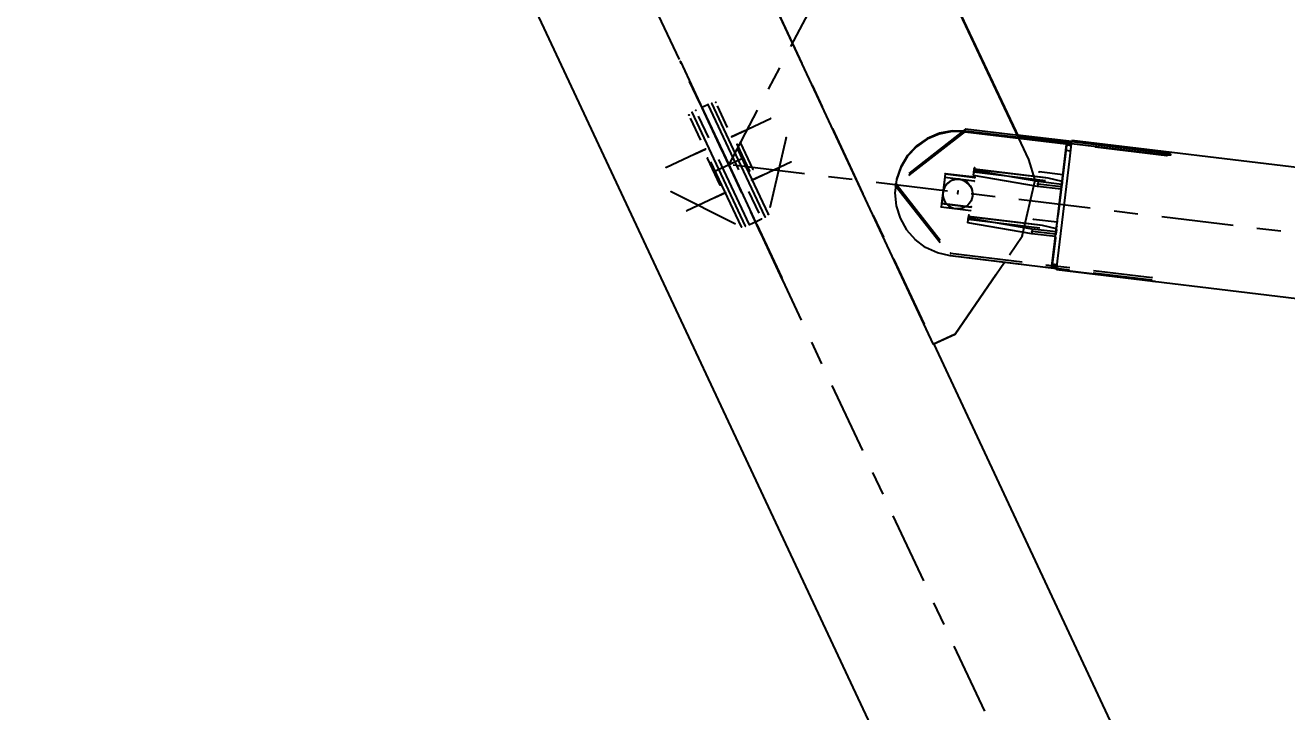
# Model space of a CAD drawing. Header units: millimetres. Extents: x 2368 to 8313, y 7493 to 11698.
# Drawn here: x 5925.3 to 5977.9, y 11239.1 to 11267.7 of the extents above; entities that cross this region are included whole.
import ezdxf

# ---------------------------------------------------------------- set-up
doc = ezdxf.new("R2010")
doc.units = ezdxf.units.MM
doc.linetypes.add('XKITLINE00', pattern=[0])
doc.linetypes.add('XKITLINE03', pattern=[6, 3, -1, 1, -1])
doc.styles.add('ROMANS', font='romans.shx')
doc.dimstyles.new('MD300', dxfattribs={"dimtxt": 2.5, "dimasz": 2.5, "dimexe": 1, "dimexo": 1, "dimgap": 0.5, "dimtad": 1, "dimdec": 1, "dimlfac": 50, "dimrnd": 0.5, "dimdsep": 46, "dimtxsty": 'ROMANS', "dimcen": 1, "dimclrd": 146, "dimclre": 146, "dimclrt": 30, "dimadec": 1, "dimazin": 2, "dimtfac": 1, "dimtdec": 1, "dimtmove": 0, "dimatfit": 1, "dimfxl": 1, "dimtolj": 1, "dimtzin": 0, "dimlwd": -1, "dimlwe": -1, "dimarcsym": 0})

# ---------------------------------------------------------------- blocks, each defined once
blk = doc.blocks.new('*D29')
at = {"color": 146, "transparency": 16777216}
for p, q in [((6169.047, 11249.197), (6169.047, 10991.038)), ((5216.588, 11053.98), (5216.588, 10991.038)), ((5219.088, 10992.038), (6166.547, 10992.038))]:
    blk.add_line(p, q, dxfattribs=at)
for points in [[(5219.088, 10992.455), (5219.088, 10991.621), (5216.588, 10992.038)], [(6166.547, 10992.455), (6166.547, 10991.621), (6169.047, 10992.038)]]:
    blk.add_solid(points, dxfattribs=at)
at = {"layer": 'Defpoints', "color": 0, "transparency": 16777216}
for p in [(6169.047, 11250.197), (5216.588, 11054.98), (6169.047, 10992.038)]:
    blk.add_point(p, dxfattribs=at)
at = {"color": 30, "transparency": 16777216, "insert": (5692.818, 10993.788), "char_height": 2.5, "attachment_point": 5, "style": 'ROMANS'}
blk.add_mtext('\\A1;47623', dxfattribs=at)
blk = doc.blocks.new('*D37')
at = {"color": 146, "transparency": 16777216}
for p, q in [((6544.584, 11276.27), (6544.584, 10979.265)), ((5216.588, 11053.98), (5216.588, 10979.265)), ((5219.088, 10980.265), (6542.084, 10980.265))]:
    blk.add_line(p, q, dxfattribs=at)
for points in [[(5219.088, 10980.681), (5219.088, 10979.848), (5216.588, 10980.265)], [(6542.084, 10980.681), (6542.084, 10979.848), (6544.584, 10980.265)]]:
    blk.add_solid(points, dxfattribs=at)
at = {"layer": 'Defpoints', "color": 0, "transparency": 16777216}
for p in [(6544.584, 11277.27), (5216.588, 11054.98), (6544.584, 10980.265)]:
    blk.add_point(p, dxfattribs=at)
at = {"color": 30, "transparency": 16777216, "insert": (5880.586, 10982.015), "char_height": 2.5, "attachment_point": 5, "style": 'ROMANS'}
blk.add_mtext('\\A1;66400', dxfattribs=at)
blk = doc.blocks.new('*D38')
at = {"color": 146, "transparency": 16777216}
for p, q in [((3888.584, 11276.27), (3888.584, 10968.162)), ((6544.588, 11276.271), (6544.588, 10968.162)), ((6542.088, 10969.162), (3891.084, 10969.162))]:
    blk.add_line(p, q, dxfattribs=at)
for points in [[(3891.084, 10969.579), (3891.084, 10968.745), (3888.584, 10969.162)], [(6542.088, 10969.579), (6542.088, 10968.745), (6544.588, 10969.162)]]:
    blk.add_solid(points, dxfattribs=at)
at = {"layer": 'Defpoints', "color": 0, "transparency": 16777216}
for p in [(3888.584, 11277.27), (6544.588, 11277.271), (3888.584, 10969.162)]:
    blk.add_point(p, dxfattribs=at)
at = {"color": 30, "transparency": 16777216, "insert": (5216.586, 10970.912), "char_height": 2.5, "attachment_point": 5, "style": 'ROMANS'}
blk.add_mtext('\\A1;132800', dxfattribs=at)

msp = doc.modelspace()

# ---------------------------------------------------------------- linework, layer by layer
at = {"color": 8, "linetype": 'XKITLINE03'}
for p, q in [((6036.5882, 11087.0404), (5872.5882, 11436.8368)), ((6036.5882, 11087.0404), (5872.5882, 11436.8368)), ((6036.5882, 11418.2997), (5954.5882, 11261.9386)), ((6036.5882, 11418.2997), (5954.5882, 11261.9386)), ((5953.8219, 11274.306), (5963.1227, 11254.4663)), ((5953.8219, 11274.306), (5963.1227, 11254.4663)), ((5967.1025, 11262.1554), (5962.42, 11272.1111)), ((5967.1026, 11262.1554), (5962.4201, 11272.1111)), ((5952.6104, 11266.1571), (5952.5721, 11266.2387)), ((5952.5721, 11266.2387), (5953.3047, 11264.6762)), ((5952.6105, 11266.1571), (5952.5722, 11266.2387)), ((5952.5722, 11266.2387), (5953.3048, 11264.6762)), ((5956.8381, 11257.1397), (5952.6104, 11266.1571)), ((5956.8382, 11257.1397), (5952.6105, 11266.1571)), ((5953.3047, 11264.6762), (5954.4633, 11262.205)), ((5953.3048, 11264.6762), (5954.4634, 11262.205)), ((5953.4633, 11264.338), (5953.7231, 11264.4433)), ((5953.4633, 11264.338), (5953.7232, 11264.4433)), ((5953.7231, 11264.4433), (5955.9603, 11259.6717)), ((5953.7232, 11264.4433), (5955.9603, 11259.6717)), ((5954.9956, 11262.1297), (5953.8834, 11264.5019)), ((5953.8834, 11264.5019), (5953.8834, 11264.5019)), ((5954.9957, 11262.1297), (5953.8835, 11264.5019)), ((5953.8835, 11264.5019), (5953.8835, 11264.5019)), ((5956.2432, 11259.8693), (5954.056, 11264.5344)), ((5956.2432, 11259.8693), (5954.056, 11264.5344)), ((5955.1204, 11259.3429), (5952.9332, 11264.008)), ((5955.1205, 11259.3429), (5952.9333, 11264.008)), ((5954.1807, 11261.7476), (5953.0685, 11264.1198)), ((5953.0685, 11264.1198), (5953.0686, 11264.1198)), ((5954.1808, 11261.7476), (5953.0686, 11264.1198)), ((5953.0686, 11264.1198), (5953.0686, 11264.1198)), ((5955.4533, 11259.4339), (5953.2161, 11264.2056)), ((5955.4533, 11259.4339), (5953.2161, 11264.2056)), ((5954.707, 11263.0988), (5956.3368, 11263.8629)), ((5954.707, 11263.0988), (5956.3368, 11263.8629)), ((5956.3368, 11263.8629), (5956.3368, 11263.8629)), ((5956.3368, 11263.8629), (5956.3368, 11263.8629)), ((5955.1597, 11263.311), (5954.7069, 11263.0988)), ((5955.1597, 11263.311), (5954.707, 11263.0988)), ((5964.4566, 11263.3244), (5961.5434, 11261.0516)), ((5964.4567, 11263.3244), (5961.5435, 11261.0516)), ((5964.4681, 11263.4186), (5961.5548, 11261.1458)), ((5964.468, 11263.4186), (5961.5548, 11261.1458)), ((5972.8557, 11262.311), (5964.4566, 11263.3244)), ((5972.8558, 11262.311), (5964.4567, 11263.3244)), ((5972.8671, 11262.4052), (5964.468, 11263.4186)), ((5972.8671, 11262.4052), (5964.4681, 11263.4186)), ((5954.7069, 11263.0988), (5954.707, 11263.0988)), ((5954.707, 11263.0988), (5954.707, 11263.0988)), ((5955.4671, 11261.6659), (5954.9407, 11262.7887)), ((5954.9407, 11262.7887), (5954.9407, 11262.7887)), ((5955.4671, 11261.6659), (5954.9407, 11262.7887)), ((5954.9407, 11262.7887), (5954.9407, 11262.7887)), ((5955.612, 11261.7339), (5955.0856, 11262.8566)), ((5955.0856, 11262.8566), (5955.0856, 11262.8566)), ((5955.6119, 11261.7339), (5955.0856, 11262.8566)), ((5955.0856, 11262.8566), (5955.0856, 11262.8566)), ((5956.9876, 11263.0636), (5956.2432, 11259.8693)), ((5956.9876, 11263.0636), (5956.2432, 11259.8693)), ((5968.6899, 11262.8467), (5968.0621, 11257.6438)), ((5968.69, 11262.8467), (5968.0622, 11257.6438)), ((5968.0692, 11257.7024), (5968.697, 11262.9053)), ((5968.0693, 11257.7024), (5968.697, 11262.9053)), ((5968.6943, 11262.8829), (5968.0805, 11257.7961)), ((5968.6943, 11262.8829), (5968.0806, 11257.7961)), ((5968.413, 11260.5519), (5968.6943, 11262.8829)), ((5968.4131, 11260.5519), (5968.6943, 11262.8829)), ((5968.6952, 11262.8908), (5968.6899, 11262.8467)), ((5968.6953, 11262.8908), (5968.69, 11262.8467)), ((5968.697, 11262.9053), (5968.6952, 11262.8908)), ((5968.697, 11262.9053), (5968.6953, 11262.8908)), ((5953.6204, 11262.5894), (5951.9906, 11261.8252)), ((5953.6205, 11262.5894), (5951.9907, 11261.8252)), ((5953.1677, 11262.3771), (5953.6204, 11262.5894)), ((5953.1678, 11262.3771), (5953.6205, 11262.5894)), ((5953.6204, 11262.5894), (5953.6204, 11262.5894)), ((5953.6205, 11262.5894), (5953.6205, 11262.5894)), ((5968.6786, 11262.7531), (5968.0648, 11257.6663)), ((5968.6787, 11262.7531), (5968.0649, 11257.6663)), ((5968.3461, 11259.9972), (5968.6787, 11262.7531)), ((5968.3461, 11259.9972), (5968.6786, 11262.7531)), ((5951.9906, 11261.8252), (5951.9906, 11261.8252)), ((5951.9907, 11261.8252), (5951.9907, 11261.8252)), ((5954.2357, 11261.0886), (5953.7093, 11262.2113)), ((5953.7093, 11262.2113), (5953.7093, 11262.2113)), ((5954.2357, 11261.0886), (5953.7093, 11262.2113)), ((5953.7093, 11262.2113), (5953.7093, 11262.2113)), ((5954.0449, 11261.6839), (5955.1314, 11262.1933)), ((5954.045, 11261.6839), (5955.1315, 11262.1933)), ((5955.2929, 11259.3754), (5954.1807, 11261.7476)), ((5955.293, 11259.3754), (5954.1808, 11261.7476)), ((5954.4633, 11262.205), (5955.7595, 11259.4403)), ((5954.4634, 11262.205), (5955.7595, 11259.4403)), ((6118.5882, 11242.1507), (5954.5882, 11261.9386)), ((6118.5882, 11242.1507), (5954.5882, 11261.9386)), ((5954.5882, 11261.9386), (5954.5882, 11261.9386)), ((5956.1078, 11259.7574), (5954.9956, 11262.1297)), ((5956.1079, 11259.7574), (5954.9957, 11262.1297)), ((5955.556, 11261.2879), (5957.1858, 11262.052)), ((5955.556, 11261.2879), (5957.1858, 11262.052)), ((5955.6119, 11261.7339), (5955.6119, 11261.7339)), ((5955.612, 11261.7339), (5955.612, 11261.7339)), ((5957.1858, 11262.052), (5957.1858, 11262.052)), ((5957.1858, 11262.052), (5957.1858, 11262.052)), ((5964.8392, 11261.8202), (5964.8329, 11261.7679)), ((5964.8329, 11261.7679), (5968.5063, 11261.3246)), ((5964.8393, 11261.8202), (5964.833, 11261.7679)), ((5964.833, 11261.7679), (5968.5063, 11261.3246)), ((5967.3687, 11261.295), (5967.1025, 11262.1554)), ((5967.3687, 11261.295), (5967.1026, 11262.1554)), ((5955.4671, 11261.6659), (5955.4671, 11261.6659)), ((5955.4671, 11261.6659), (5955.4671, 11261.6659)), ((5956.0087, 11261.5002), (5955.556, 11261.2879)), ((5956.0087, 11261.5002), (5955.556, 11261.2879)), ((5955.556, 11261.2879), (5955.556, 11261.2879)), ((5955.556, 11261.2879), (5955.556, 11261.2879)), ((5963.6, 11261.4001), (5963.4523, 11260.1759)), ((5963.6, 11261.4001), (5963.4523, 11260.1759)), ((5963.6171, 11261.5424), (5963.4694, 11260.3182)), ((5963.6172, 11261.5424), (5963.4695, 11260.3182)), ((5963.6192, 11261.5592), (5963.4714, 11260.335)), ((5963.6192, 11261.5592), (5963.4715, 11260.335)), ((5964.8311, 11261.2515), (5963.6, 11261.4001)), ((5964.831, 11261.2515), (5963.6, 11261.4001)), ((5964.8482, 11261.3939), (5963.6171, 11261.5424)), ((5964.8483, 11261.3939), (5963.6172, 11261.5424)), ((5964.8503, 11261.4106), (5963.6192, 11261.5592)), ((5964.8502, 11261.4106), (5963.6192, 11261.5592)), ((5964.8114, 11261.5899), (5964.8177, 11261.6422)), ((5964.8115, 11261.5899), (5964.8178, 11261.6422)), ((5964.8177, 11261.6422), (5968.4911, 11261.199)), ((5964.8178, 11261.6422), (5968.4912, 11261.199)), ((5966.8303, 11258.9602), (5967.3687, 11261.295)), ((5966.8304, 11258.9602), (5967.3687, 11261.295)), ((5968.529, 11261.513), (5967.5362, 11261.6328)), ((5968.529, 11261.513), (5967.5362, 11261.6328)), ((5968.4912, 11261.199), (5968.4684, 11261.0106)), ((5968.4911, 11261.199), (5968.4684, 11261.0106)), ((5968.5063, 11261.3246), (5968.529, 11261.513)), ((5968.5063, 11261.3246), (5968.529, 11261.513)), ((5952.1888, 11260.8137), (5955.1204, 11259.3429)), ((5952.1888, 11260.8137), (5955.1205, 11259.3429)), ((5954.4694, 11260.7785), (5952.8396, 11260.0144)), ((5954.4695, 11260.7785), (5952.8397, 11260.0144)), ((5954.0167, 11260.5663), (5954.4694, 11260.7785)), ((5954.0168, 11260.5663), (5954.4695, 11260.7785)), ((5954.2357, 11261.0886), (5954.2357, 11261.0886)), ((5954.2357, 11261.0886), (5954.2357, 11261.0886)), ((5954.4694, 11260.7785), (5954.4694, 11260.7785)), ((5954.4695, 11260.7785), (5954.4695, 11260.7785)), ((5961.5434, 11261.0516), (5963.8324, 11258.1511)), ((5961.5435, 11261.0516), (5963.8325, 11258.1511)), ((5961.5548, 11261.1458), (5963.8439, 11258.2453)), ((5961.5548, 11261.1458), (5963.8438, 11258.2453)), ((5964.1427, 11260.7221), (5964.1579, 11260.8477)), ((5964.1427, 11260.7221), (5964.1578, 11260.8477)), ((5968.4684, 11261.0106), (5967.4756, 11261.1304)), ((5968.4684, 11261.0106), (5967.4756, 11261.1304)), ((5963.4523, 11260.1759), (5964.6834, 11260.0273)), ((5963.4523, 11260.1759), (5964.6833, 11260.0273)), ((5963.4694, 11260.3182), (5964.7005, 11260.1697)), ((5963.4695, 11260.3182), (5964.7006, 11260.1697)), ((5963.4714, 11260.335), (5964.7025, 11260.1864)), ((5963.4715, 11260.335), (5964.7026, 11260.1864)), ((5952.8396, 11260.0144), (5952.8396, 11260.0144)), ((5952.8397, 11260.0144), (5952.8397, 11260.0144)), ((5955.9603, 11259.6717), (5955.7131, 11259.5393)), ((5955.9603, 11259.6717), (5955.7132, 11259.5393)), ((5956.1078, 11259.7574), (5956.1078, 11259.7574)), ((5956.1079, 11259.7574), (5956.1079, 11259.7574)), ((5964.5732, 11259.6154), (5964.5795, 11259.6677)), ((5964.5732, 11259.6154), (5964.5796, 11259.6677)), ((5964.5795, 11259.6677), (5968.2529, 11259.2245)), ((5964.5796, 11259.6677), (5968.2529, 11259.2245)), ((5964.601, 11259.8457), (5964.5947, 11259.7933)), ((5964.601, 11259.8457), (5964.5947, 11259.7933)), ((5964.5947, 11259.7933), (5968.268, 11259.3501)), ((5964.5947, 11259.7933), (5968.2681, 11259.3501)), ((5968.2907, 11259.5385), (5967.2979, 11259.6583)), ((5968.2908, 11259.5385), (5967.298, 11259.6583)), ((5955.293, 11259.3754), (5955.2929, 11259.3754)), ((5955.293, 11259.3754), (5955.293, 11259.3754)), ((5955.7131, 11259.5393), (5955.4533, 11259.4339)), ((5955.7132, 11259.5393), (5955.4533, 11259.4339)), ((5955.7595, 11259.4403), (5956.7998, 11257.2214)), ((5955.7595, 11259.4403), (5956.7999, 11257.2214)), ((5968.2301, 11259.0361), (5967.2373, 11259.1559)), ((5968.2302, 11259.0361), (5967.2374, 11259.1559)), ((5968.2529, 11259.2245), (5968.2301, 11259.0361)), ((5968.2529, 11259.2245), (5968.2302, 11259.0361)), ((5968.268, 11259.3501), (5968.2907, 11259.5385)), ((5968.2681, 11259.3501), (5968.2908, 11259.5385)), ((5964.0288, 11254.8856), (5966.8303, 11258.9602)), ((5964.0289, 11254.8856), (5966.8304, 11258.9602)), ((5963.8324, 11258.1511), (5972.2315, 11257.1377)), ((5963.8325, 11258.1511), (5972.2316, 11257.1377)), ((5963.8438, 11258.2453), (5972.2429, 11257.2319)), ((5963.8439, 11258.2453), (5972.243, 11257.2319)), ((5968.0639, 11257.6583), (5968.0693, 11257.7024)), ((5968.0639, 11257.6583), (5968.0692, 11257.7024)), ((5963.1227, 11254.4663), (5964.0289, 11254.8856)), ((5963.1227, 11254.4663), (5964.0288, 11254.8856))]:
    msp.add_line(p, q, dxfattribs=at)
at = {"color": 8, "linetype": 'XKITLINE00'}
for p, q in [((5881.3526, 11407.3948), (6020.0938, 11111.4729)), ((5953.8194, 11274.285), (5963.1202, 11254.4453)), ((5962.6427, 11271.6115), (5966.6578, 11263.0747)), ((5962.6557, 11271.6364), (5966.6841, 11263.0716)), ((5963.9072, 11263.3174), (5963.3698, 11263.2127)), ((5963.911, 11263.3488), (5963.3736, 11263.2441)), ((5963.911, 11263.3488), (5963.9072, 11263.3174)), ((5964.4548, 11263.3087), (5963.9072, 11263.3174)), ((5964.4586, 11263.3401), (5963.911, 11263.3488)), ((5964.4586, 11263.3401), (5964.4548, 11263.3087)), ((5964.4548, 11263.3087), (5968.8827, 11262.7744)), ((5968.8865, 11262.8058), (5964.4586, 11263.3401)), ((5962.8663, 11262.9992), (5962.4185, 11262.6861)), ((5962.8701, 11263.0306), (5962.4223, 11262.7175)), ((5963.3698, 11263.2127), (5962.8663, 11262.9992)), ((5963.3736, 11263.2441), (5962.8701, 11263.0306)), ((5968.8978, 11262.9), (5966.6364, 11263.1729)), ((5968.6955, 11262.8926), (5966.6523, 11263.1391)), ((5968.69, 11262.8467), (5968.6879, 11262.8298)), ((5968.69, 11262.8467), (5968.6966, 11262.9018)), ((5968.8885, 11262.8228), (5968.69, 11262.8467)), ((5968.8916, 11262.8485), (5968.6931, 11262.8724)), ((5968.8952, 11262.8778), (5968.6966, 11262.9018)), ((5968.8956, 11262.8814), (5968.697, 11262.9053)), ((5968.8109, 11262.1797), (5968.8869, 11262.809)), ((5968.8869, 11262.809), (5968.9034, 11262.9458)), ((5968.8885, 11262.8228), (5968.8869, 11262.809)), ((5972.8581, 11262.3299), (5968.8869, 11262.809)), ((5972.8673, 11262.4062), (5968.8961, 11262.8854)), ((6105.2492, 11246.4946), (5968.9034, 11262.9458)), ((5962.0461, 11262.2872), (5961.7653, 11261.8199)), ((5962.0499, 11262.3186), (5961.7691, 11261.8513)), ((5962.4185, 11262.6861), (5962.0461, 11262.2872)), ((5962.4223, 11262.7175), (5962.0499, 11262.3186)), ((5968.4804, 11261.1097), (5968.6787, 11262.7531)), ((5968.8493, 11262.4973), (5968.6507, 11262.5213)), ((5968.8772, 11262.7291), (5968.6787, 11262.7531)), ((5972.8673, 11262.4062), (5972.8581, 11262.3299)), ((5972.9109, 11262.3292), (5972.8581, 11262.3299)), ((5972.9192, 11262.3981), (5972.8673, 11262.4062)), ((5972.9192, 11262.3981), (5972.9109, 11262.3292)), ((5972.9585, 11262.3279), (5972.9109, 11262.3292)), ((5972.9656, 11262.3872), (5972.9192, 11262.3981)), ((5972.9968, 11262.3315), (5972.9585, 11262.3279)), ((5973.002, 11262.3746), (5972.9656, 11262.3872)), ((5973.022, 11262.3388), (5972.9968, 11262.3315)), ((5973.0247, 11262.3615), (5973.002, 11262.3746)), ((5973.0316, 11262.3492), (5973.022, 11262.3388)), ((5973.0247, 11262.3615), (5973.0316, 11262.3492)), ((5961.7653, 11261.8199), (5961.5884, 11261.3046)), ((5961.7691, 11261.8513), (5961.5922, 11261.336)), ((5964.7996, 11261.4912), (5964.8297, 11261.741)), ((5967.9074, 11261.3696), (5964.8297, 11261.741)), ((5968.2538, 11257.5624), (5968.8109, 11262.1797)), ((5961.5884, 11261.3046), (5961.5232, 11260.7638)), ((5961.5922, 11261.336), (5961.5884, 11261.3046)), ((5963.8016, 11261.222), (5963.7166, 11261.1557)), ((5963.8036, 11261.2387), (5963.7187, 11261.1724)), ((5963.8969, 11261.2725), (5963.8016, 11261.222)), ((5963.8989, 11261.2893), (5963.8036, 11261.2387)), ((5963.9996, 11261.3059), (5963.8969, 11261.2725)), ((5964.0016, 11261.3227), (5963.8989, 11261.2893)), ((5964.1065, 11261.321), (5963.9996, 11261.3059)), ((5964.1086, 11261.3378), (5964.0016, 11261.3227)), ((5964.2145, 11261.3174), (5964.1065, 11261.321)), ((5964.2166, 11261.3342), (5964.1086, 11261.3378)), ((5964.2166, 11261.3342), (5964.2145, 11261.3174)), ((5964.3203, 11261.2952), (5964.2145, 11261.3174)), ((5964.3223, 11261.312), (5964.2166, 11261.3342)), ((5964.4206, 11261.2551), (5964.3203, 11261.2952)), ((5964.4226, 11261.2718), (5964.3223, 11261.312)), ((5964.5124, 11261.1983), (5964.4206, 11261.2551)), ((5964.5144, 11261.215), (5964.4226, 11261.2718)), ((5964.5929, 11261.1265), (5964.5124, 11261.1983)), ((5964.5949, 11261.1432), (5964.5144, 11261.215)), ((5967.4637, 11261.0317), (5964.7996, 11261.4912)), ((5967.4875, 11261.2291), (5964.8234, 11261.6886)), ((5967.4875, 11261.2291), (5967.4637, 11261.0317)), ((5968.4803, 11261.1093), (5967.4875, 11261.2291)), ((5968.4955, 11261.2349), (5967.9074, 11261.3696)), ((5961.5232, 11260.7638), (5961.5724, 11260.2212)), ((5963.5252, 11260.7796), (5963.5217, 11260.6722)), ((5963.5217, 11260.6722), (5963.537, 11260.5657)), ((5963.5473, 11260.8847), (5963.5252, 11260.7796)), ((5963.5875, 11260.9845), (5963.5473, 11260.8847)), ((5963.5896, 11261.0012), (5963.5493, 11260.9015)), ((5963.6445, 11261.0757), (5963.5875, 11260.9845)), ((5963.6466, 11261.0924), (5963.5896, 11261.0012)), ((5963.7166, 11261.1557), (5963.6445, 11261.0757)), ((5963.7187, 11261.1724), (5963.6466, 11261.0924)), ((5964.5929, 11261.1265), (5964.6597, 11261.0419)), ((5964.5949, 11261.1432), (5964.6617, 11261.0586)), ((5964.6597, 11261.0419), (5964.7107, 11260.947)), ((5964.6617, 11261.0586), (5964.7127, 11260.9638)), ((5964.7107, 11260.947), (5964.7444, 11260.8449)), ((5964.7127, 11260.9638), (5964.7464, 11260.8616)), ((5964.7444, 11260.8449), (5964.7597, 11260.7385)), ((5964.7464, 11260.8616), (5964.7617, 11260.7552)), ((5964.7597, 11260.7385), (5964.7562, 11260.631)), ((5968.4565, 11260.9119), (5967.4637, 11261.0317)), ((5968.2193, 11258.9463), (5968.4793, 11261.1004)), ((5968.4803, 11261.1093), (5968.4793, 11261.1004)), ((5968.4804, 11261.1097), (5968.4803, 11261.1093)), ((5961.5724, 11260.2212), (5961.734, 11259.7005)), ((5963.537, 11260.5657), (5963.5707, 11260.4636)), ((5963.5707, 11260.4636), (5963.6217, 11260.3688)), ((5963.6217, 11260.3688), (5963.6885, 11260.2842)), ((5963.769, 11260.2123), (5963.6885, 11260.2842)), ((5963.8608, 11260.1555), (5963.769, 11260.2123)), ((5963.9611, 11260.1154), (5963.8608, 11260.1555)), ((5964.4798, 11260.1887), (5964.3845, 11260.1381)), ((5964.5647, 11260.255), (5964.4798, 11260.1887)), ((5964.6368, 11260.3349), (5964.5647, 11260.255)), ((5964.6938, 11260.4262), (5964.6368, 11260.3349)), ((5964.734, 11260.5259), (5964.6938, 11260.4262)), ((5964.7562, 11260.631), (5964.734, 11260.5259)), ((5961.734, 11259.7005), (5962.0009, 11259.2245)), ((5964.0668, 11260.0932), (5963.9611, 11260.1154)), ((5964.1748, 11260.0896), (5964.0668, 11260.0932)), ((5964.2818, 11260.1047), (5964.1748, 11260.0896)), ((5964.3845, 11260.1381), (5964.2818, 11260.1047)), ((5964.5613, 11259.5166), (5964.5915, 11259.7664)), ((5967.2493, 11259.2546), (5964.5852, 11259.7141)), ((5967.6691, 11259.3951), (5964.5915, 11259.7664)), ((5962.0009, 11259.2245), (5962.3613, 11258.8139)), ((5967.2255, 11259.0571), (5964.5613, 11259.5166)), ((5967.2493, 11259.2546), (5967.2255, 11259.0571)), ((5968.2421, 11259.1348), (5967.2493, 11259.2546)), ((5968.2572, 11259.2604), (5967.6691, 11259.3951)), ((5962.7996, 11258.4867), (5962.3613, 11258.8139)), ((5968.2183, 11258.9373), (5967.2255, 11259.0571)), ((5968.1075, 11258.0198), (5968.2183, 11258.9373)), ((5968.2193, 11258.9463), (5968.2183, 11258.9373)), ((5963.2966, 11258.2572), (5962.7996, 11258.4867)), ((5963.8306, 11258.1354), (5963.2966, 11258.2572)), ((5968.2585, 11257.6012), (5963.8306, 11258.1354)), ((5966.0879, 11257.8631), (5964.0264, 11254.8646)), ((5968.0649, 11257.6663), (5968.1075, 11258.0198)), ((5968.2635, 11257.6423), (5968.0649, 11257.6663)), ((5968.2785, 11257.7669), (5968.0799, 11257.7908)), ((6104.5988, 11241.1041), (5968.2529, 11257.5554)), ((6104.5988, 11241.1041), (5968.253, 11257.5554)), ((5968.2538, 11257.5624), (5968.2532, 11257.5572)), ((5972.2244, 11257.078), (5968.2532, 11257.5572)), ((5972.225, 11257.0832), (5968.2538, 11257.5624)), ((5972.2246, 11257.0802), (5972.2244, 11257.078)), ((5972.2765, 11257.0718), (5972.2244, 11257.078)), ((5972.2768, 11257.0739), (5972.225, 11257.0832)), ((5972.3236, 11257.0663), (5972.2765, 11257.0718)), ((5972.361, 11257.062), (5972.3236, 11257.0663)), ((5972.3611, 11257.0633), (5972.3238, 11257.0681)), ((5972.385, 11257.0595), (5972.361, 11257.062)), ((5972.3851, 11257.0601), (5972.3611, 11257.0633)), ((5972.3933, 11257.0588), (5972.385, 11257.0595)), ((5972.3933, 11257.0588), (5972.3851, 11257.0601)), ((5972.3934, 11257.0598), (5972.3933, 11257.0588)), ((5964.0264, 11254.8646), (5963.1202, 11254.4453)), ((5963.1371, 11254.4532), (6028.376, 11115.3047))]:
    msp.add_line(p, q, dxfattribs=at)
for centre in [(5952.5721, 11266.2387), (5952.5721, 11266.2387), (5952.5722, 11266.2387), (5952.5722, 11266.2387), (5952.6104, 11266.1571), (5952.6104, 11266.1571), (5952.6105, 11266.1571), (5952.6105, 11266.1571), (5953.3047, 11264.6762), (5953.3047, 11264.6762), (5953.3048, 11264.6762), (5953.3048, 11264.6762), (5953.7231, 11264.4433), (5953.7231, 11264.4433), (5953.7232, 11264.4433), (5953.7232, 11264.4433), (5953.8834, 11264.5019), (5953.8834, 11264.5019), (5953.8835, 11264.5019), (5953.8835, 11264.5019), (5954.056, 11264.5344), (5954.056, 11264.5344), (5952.9332, 11264.008), (5952.9333, 11264.008), (5953.0685, 11264.1198), (5953.0685, 11264.1198), (5953.0686, 11264.1198), (5953.0686, 11264.1198), (5953.2161, 11264.2056), (5953.2161, 11264.2056), (5953.4633, 11264.338), (5953.4633, 11264.338), (5956.3368, 11263.8629), (5956.3368, 11263.8629), (5956.3368, 11263.8629), (5956.3368, 11263.8629), (5955.1597, 11263.311), (5955.1597, 11263.311), (5964.4566, 11263.3244), (5964.4566, 11263.3244), (5964.4567, 11263.3244), (5964.4567, 11263.3244), (5964.468, 11263.4186), (5964.468, 11263.4186), (5964.4681, 11263.4186), (5964.4681, 11263.4186), (5954.7069, 11263.0988), (5954.7069, 11263.0988), (5954.707, 11263.0988), (5954.707, 11263.0988), (5954.707, 11263.0988), (5954.707, 11263.0988), (5954.9407, 11262.7887), (5954.9407, 11262.7887), (5954.9407, 11262.7887), (5954.9407, 11262.7887), (5955.0856, 11262.8566), (5955.0856, 11262.8566), (5955.0856, 11262.8566), (5955.0856, 11262.8566), (5956.9876, 11263.0636), (5956.9876, 11263.0636), (5968.6899, 11262.8467), (5968.6899, 11262.8467), (5968.69, 11262.8467), (5968.69, 11262.8467), (5968.6943, 11262.8829), (5968.6943, 11262.8829), (5968.6943, 11262.8829), (5968.6943, 11262.8829), (5968.6952, 11262.8908), (5968.6952, 11262.8908), (5968.6953, 11262.8908), (5968.6953, 11262.8908), (5968.697, 11262.9053), (5968.697, 11262.9053), (5968.697, 11262.9053), (5968.697, 11262.9053), (5953.1677, 11262.3771), (5953.1678, 11262.3771), (5953.6204, 11262.5894), (5953.6204, 11262.5894), (5953.6204, 11262.5894), (5953.6205, 11262.5894), (5953.6205, 11262.5894), (5953.6205, 11262.5894), (5968.6786, 11262.7531), (5968.6786, 11262.7531), (5968.6787, 11262.7531), (5968.6787, 11262.7531), (5972.8557, 11262.311), (5972.8558, 11262.311), (5972.8671, 11262.4052), (5972.8671, 11262.4052), (5951.9906, 11261.8252), (5951.9906, 11261.8252), (5951.9907, 11261.8252), (5951.9907, 11261.8252), (5953.7093, 11262.2113), (5953.7093, 11262.2113), (5953.7093, 11262.2113), (5953.7093, 11262.2113), (5954.1807, 11261.7476), (5954.1807, 11261.7476), (5954.1808, 11261.7476), (5954.1808, 11261.7476), (5954.4633, 11262.205), (5954.4633, 11262.205), (5954.4634, 11262.205), (5954.4634, 11262.205), (5954.5882, 11261.9386), (5954.5882, 11261.9386), (5954.5882, 11261.9386), (5954.5882, 11261.9386), (5954.5882, 11261.9386), (5954.9956, 11262.1297), (5954.9956, 11262.1297), (5954.9957, 11262.1297), (5954.9957, 11262.1297), (5955.1314, 11262.1933), (5955.1315, 11262.1933), (5955.6119, 11261.7339), (5955.6119, 11261.7339), (5955.612, 11261.7339), (5955.612, 11261.7339), (5957.1858, 11262.052), (5957.1858, 11262.052), (5957.1858, 11262.052), (5957.1858, 11262.052), (5964.8329, 11261.7679), (5964.8329, 11261.7679), (5964.833, 11261.7679), (5964.833, 11261.7679), (5964.8392, 11261.8202), (5964.8393, 11261.8202), (5967.1025, 11262.1554), (5967.1025, 11262.1554), (5967.1026, 11262.1554), (5967.1026, 11262.1554), (5954.0449, 11261.6839), (5954.045, 11261.6839), (5955.4671, 11261.6659), (5955.4671, 11261.6659), (5955.4671, 11261.6659), (5955.4671, 11261.6659), (5955.556, 11261.2879), (5955.556, 11261.2879), (5955.556, 11261.2879), (5955.556, 11261.2879), (5955.556, 11261.2879), (5955.556, 11261.2879), (5956.0087, 11261.5002), (5956.0087, 11261.5002), (5963.6, 11261.4001), (5963.6, 11261.4001), (5963.6, 11261.4001), (5963.6, 11261.4001), (5963.6171, 11261.5424), (5963.6171, 11261.5424), (5963.6172, 11261.5424), (5963.6172, 11261.5424), (5963.6192, 11261.5592), (5963.6192, 11261.5592), (5963.6192, 11261.5592), (5963.6192, 11261.5592), (5964.8114, 11261.5899), (5964.8115, 11261.5899), (5964.8177, 11261.6422), (5964.8177, 11261.6422), (5964.8178, 11261.6422), (5964.8178, 11261.6422), (5964.831, 11261.2515), (5964.8311, 11261.2515), (5964.8482, 11261.3939), (5964.8483, 11261.3939), (5964.8502, 11261.4106), (5964.8503, 11261.4106), (5967.3687, 11261.295), (5967.3687, 11261.295), (5967.3687, 11261.295), (5967.3687, 11261.295), (5967.5362, 11261.6328), (5967.5362, 11261.6328), (5968.4911, 11261.199), (5968.4911, 11261.199), (5968.4912, 11261.199), (5968.4912, 11261.199), (5968.5063, 11261.3246), (5968.5063, 11261.3246), (5968.5063, 11261.3246), (5968.5063, 11261.3246), (5968.529, 11261.513), (5968.529, 11261.513), (5968.529, 11261.513), (5968.529, 11261.513), (5952.1888, 11260.8137), (5952.1888, 11260.8137), (5954.2357, 11261.0886), (5954.2357, 11261.0886), (5954.2357, 11261.0886), (5954.2357, 11261.0886), (5954.4694, 11260.7785), (5954.4694, 11260.7785), (5954.4694, 11260.7785), (5954.4695, 11260.7785), (5954.4695, 11260.7785), (5954.4695, 11260.7785), (5961.5434, 11261.0516), (5961.5434, 11261.0516), (5961.5435, 11261.0516), (5961.5435, 11261.0516), (5961.5548, 11261.1458), (5961.5548, 11261.1458), (5961.5548, 11261.1458), (5961.5548, 11261.1458), (5964.1427, 11260.7221), (5964.1427, 11260.7221), (5964.1578, 11260.8477), (5964.1579, 11260.8477), (5967.4756, 11261.1304), (5967.4756, 11261.1304), (5968.4684, 11261.0106), (5968.4684, 11261.0106), (5968.4684, 11261.0106), (5968.4684, 11261.0106), (5954.0167, 11260.5663), (5954.0168, 11260.5663), (5963.4523, 11260.1759), (5963.4523, 11260.1759), (5963.4523, 11260.1759), (5963.4523, 11260.1759), (5963.4694, 11260.3182), (5963.4694, 11260.3182), (5963.4695, 11260.3182), (5963.4695, 11260.3182), (5963.4714, 11260.335), (5963.4714, 11260.335), (5963.4715, 11260.335), (5963.4715, 11260.335), (5964.7005, 11260.1697), (5964.7006, 11260.1697), (5964.7025, 11260.1864), (5964.7026, 11260.1864), (5968.413, 11260.5519), (5968.4131, 11260.5519), (5952.8396, 11260.0144), (5952.8396, 11260.0144), (5952.8397, 11260.0144), (5952.8397, 11260.0144), (5955.9603, 11259.6717), (5955.9603, 11259.6717), (5955.9603, 11259.6717), (5955.9603, 11259.6717), (5956.1078, 11259.7574), (5956.1078, 11259.7574), (5956.1079, 11259.7574), (5956.1079, 11259.7574), (5956.2432, 11259.8693), (5956.2432, 11259.8693), (5956.2432, 11259.8693), (5956.2432, 11259.8693), (5964.5732, 11259.6154), (5964.5732, 11259.6154), (5964.5795, 11259.6677), (5964.5795, 11259.6677), (5964.5796, 11259.6677), (5964.5796, 11259.6677), (5964.5947, 11259.7933), (5964.5947, 11259.7933), (5964.5947, 11259.7933), (5964.5947, 11259.7933), (5964.601, 11259.8457), (5964.601, 11259.8457), (5964.6833, 11260.0273), (5964.6834, 11260.0273), (5967.2979, 11259.6583), (5967.298, 11259.6583), (5968.3461, 11259.9972), (5968.3461, 11259.9972), (5955.1204, 11259.3429), (5955.1204, 11259.3429), (5955.1205, 11259.3429), (5955.1205, 11259.3429), (5955.2929, 11259.3754), (5955.293, 11259.3754), (5955.293, 11259.3754), (5955.293, 11259.3754), (5955.4533, 11259.4339), (5955.4533, 11259.4339), (5955.4533, 11259.4339), (5955.4533, 11259.4339), (5955.7131, 11259.5393), (5955.7131, 11259.5393), (5955.7132, 11259.5393), (5955.7132, 11259.5393), (5955.7595, 11259.4403), (5955.7595, 11259.4403), (5955.7595, 11259.4403), (5955.7595, 11259.4403), (5967.2373, 11259.1559), (5967.2374, 11259.1559), (5968.2529, 11259.2245), (5968.2529, 11259.2245), (5968.2529, 11259.2245), (5968.2529, 11259.2245), (5968.268, 11259.3501), (5968.268, 11259.3501), (5968.2681, 11259.3501), (5968.2681, 11259.3501), (5968.2907, 11259.5385), (5968.2907, 11259.5385), (5968.2908, 11259.5385), (5968.2908, 11259.5385), (5966.8303, 11258.9602), (5966.8303, 11258.9602), (5966.8304, 11258.9602), (5966.8304, 11258.9602), (5968.2301, 11259.0361), (5968.2301, 11259.0361), (5968.2302, 11259.0361), (5968.2302, 11259.0361), (5963.8324, 11258.1511), (5963.8324, 11258.1511), (5963.8325, 11258.1511), (5963.8325, 11258.1511), (5963.8438, 11258.2453), (5963.8438, 11258.2453), (5963.8439, 11258.2453), (5963.8439, 11258.2453), (5968.0621, 11257.6438), (5968.0622, 11257.6438), (5968.0639, 11257.6583), (5968.0639, 11257.6583), (5968.0648, 11257.6663), (5968.0649, 11257.6663), (5968.0692, 11257.7024), (5968.0692, 11257.7024), (5968.0693, 11257.7024), (5968.0693, 11257.7024), (5968.0805, 11257.7961), (5968.0806, 11257.7961), (5956.7998, 11257.2214), (5956.7999, 11257.2214), (5956.8381, 11257.1397), (5956.8382, 11257.1397), (5972.2315, 11257.1377), (5972.2316, 11257.1377), (5972.2429, 11257.2319), (5972.243, 11257.2319), (5964.0288, 11254.8856), (5964.0288, 11254.8856), (5964.0289, 11254.8856), (5964.0289, 11254.8856), (5963.1227, 11254.4663), (5963.1227, 11254.4663), (5963.1227, 11254.4663), (5963.1227, 11254.4663)]:
    msp.add_circle(centre, 0.004, dxfattribs=at)

# ---------------------------------------------------------------- dimensions: what is measured, and where the dimension line sits
for base, p1, p2, picture, middle in [((3888.5836, 10969.1621), (6544.5882, 11277.2708), (3888.5836, 11277.2703), '*D38', (5216.5859, 10970.9121)), ((6544.5838, 10980.2647), (5216.5882, 11054.9804), (6544.5838, 11277.2701), '*D37', (5880.586, 10982.0147)), ((6169.0475, 10992.0378), (5216.5882, 11054.9804), (6169.0475, 11250.197), '*D29', (5692.8178, 10993.7878))]:
    dim = msp.add_linear_dim(base=base, p1=p1, p2=p2, dimstyle='MD300')
    dim.commit()
    dim.dimension.update_dxf_attribs({"geometry": picture, "text_midpoint": middle})

doc.saveas('drawing.dxf')
